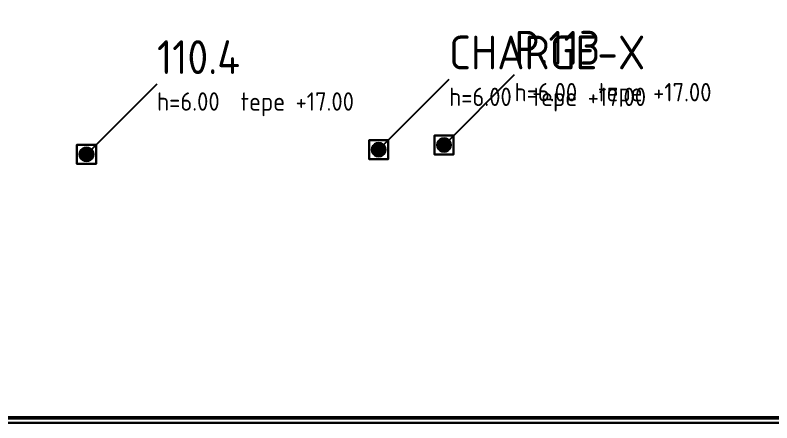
# Model space of a CAD drawing. Header units: metres. Extents: x 0 to 320, y 0 to 192.
# Drawn here: x 186.4 to 240.1, y 0 to 28.9 of the extents above; entities that cross this region are included whole.
import ezdxf

# ---------------------------------------------------------------- set-up
doc = ezdxf.new("R2010")
doc.units = ezdxf.units.M
for name, color, linetype in [('00-SINIR', 8, 'Continuous'), ('05-CEPHE', 253, 'Continuous'), ('10-CATI-DOSEME', 254, 'Continuous'), ('11-PARAPET', 9, 'Continuous'), ('20-BACA-110', 1, 'Continuous'), ('20-BACA-DIGER', 12, 'Continuous'), ('20-BACA-P', 92, 'Continuous'), ('30-BACA-KODU', 7, 'Continuous'), ('31-KILAVUZ-CIZGI', 8, 'Continuous')]:
    doc.layers.add(name, color=color, linetype=linetype)
doc.styles.add('ANNOT', font='isocp.shx')

# ---------------------------------------------------------------- blocks, each defined once
blk = doc.blocks.new('BACA_110_D800_H6000')
at = {"layer": '20-BACA-110'}
mesh = blk.add_polyface(dxfattribs=at)
corners = [(-0.68, -0.68), (0.68, -0.68), (0.68, 0.68), (-0.68, 0.68), (-0.68, -0.68, 0.4), (0.68, -0.68, 0.4), (0.68, 0.68, 0.4), (-0.68, 0.68, 0.4), (0.4, 0, 0.4), (0.38, 0.124, 0.4), (0.38, 0.124, 5.55), (0.4, 0, 5.55), (0.324, 0.235, 0.4), (0.324, 0.235, 5.55), (0.235, 0.324, 0.4), (0.235, 0.324, 5.55), (0.124, 0.38, 0.4), (0.124, 0.38, 5.55), (0, 0.4, 0.4), (0, 0.4, 5.55), (-0.124, 0.38, 0.4), (-0.124, 0.38, 5.55), (-0.235, 0.324, 0.4), (-0.235, 0.324, 5.55), (-0.324, 0.235, 0.4), (-0.324, 0.235, 5.55), (-0.38, 0.124, 0.4), (-0.38, 0.124, 5.55), (-0.4, 0, 0.4), (-0.4, 0, 5.55), (-0.38, -0.124, 0.4), (-0.38, -0.124, 5.55), (-0.324, -0.235, 0.4), (-0.324, -0.235, 5.55), (-0.235, -0.324, 0.4), (-0.235, -0.324, 5.55), (-0.124, -0.38, 0.4), (-0.124, -0.38, 5.55), (0, -0.4, 0.4), (0, -0.4, 5.55), (0.124, -0.38, 0.4), (0.124, -0.38, 5.55), (0.235, -0.324, 0.4), (0.235, -0.324, 5.55), (0.324, -0.235, 0.4), (0.324, -0.235, 5.55), (0.38, -0.124, 0.4), (0.38, -0.124, 5.55), (0.488, 0, 3.13), (0.464, 0.151, 3.13), (0.464, 0.151, 3.27), (0.488, 0, 3.27), (0.395, 0.287, 3.13), (0.395, 0.287, 3.27), (0.287, 0.395, 3.13), (0.287, 0.395, 3.27), (0.151, 0.464, 3.13), (0.151, 0.464, 3.27), (0, 0.488, 3.13), (0, 0.488, 3.27), (-0.151, 0.464, 3.13), (-0.151, 0.464, 3.27), (-0.287, 0.395, 3.13), (-0.287, 0.395, 3.27), (-0.395, 0.287, 3.13), (-0.395, 0.287, 3.27), (-0.464, 0.151, 3.13), (-0.464, 0.151, 3.27), (-0.488, 0, 3.13), (-0.488, 0, 3.27), (-0.464, -0.151, 3.13), (-0.464, -0.151, 3.27), (-0.395, -0.287, 3.13), (-0.395, -0.287, 3.27), (-0.287, -0.395, 3.13), (-0.287, -0.395, 3.27), (-0.151, -0.464, 3.13), (-0.151, -0.464, 3.27), (0, -0.488, 3.13), (0, -0.488, 3.27), (0.151, -0.464, 3.13), (0.151, -0.464, 3.27), (0.287, -0.395, 3.13), (0.287, -0.395, 3.27), (0.395, -0.287, 3.13), (0.395, -0.287, 3.27), (0.464, -0.151, 3.13), (0.464, -0.151, 3.27), (0.335, 0.109, 5.85), (0.352, 0, 5.85), (0.285, 0.207, 5.85), (0.207, 0.285, 5.85), (0.109, 0.335, 5.85), (0, 0.352, 5.85), (-0.109, 0.335, 5.85), (-0.207, 0.285, 5.85), (-0.285, 0.207, 5.85), (-0.335, 0.109, 5.85), (-0.352, 0, 5.85), (-0.335, -0.109, 5.85), (-0.285, -0.207, 5.85), (-0.207, -0.285, 5.85), (-0.109, -0.335, 5.85), (0, -0.352, 5.85), (0.109, -0.335, 5.85), (0.207, -0.285, 5.85), (0.285, -0.207, 5.85), (0.335, -0.109, 5.85), (0.38, 0, 5.85), (0.361, 0.117, 5.85), (0.361, 0.117, 6), (0.38, 0, 6), (0.307, 0.223, 5.85), (0.307, 0.223, 6), (0.223, 0.307, 5.85), (0.223, 0.307, 6), (0.117, 0.361, 5.85), (0.117, 0.361, 6), (0, 0.38, 5.85), (0, 0.38, 6), (-0.117, 0.361, 5.85), (-0.117, 0.361, 6), (-0.223, 0.307, 5.85), (-0.223, 0.307, 6), (-0.307, 0.223, 5.85), (-0.307, 0.223, 6), (-0.361, 0.117, 5.85), (-0.361, 0.117, 6), (-0.38, 0, 5.85), (-0.38, 0, 6), (-0.361, -0.117, 5.85), (-0.361, -0.117, 6), (-0.307, -0.223, 5.85), (-0.307, -0.223, 6), (-0.223, -0.307, 5.85), (-0.223, -0.307, 6), (-0.117, -0.361, 5.85), (-0.117, -0.361, 6), (0, -0.38, 5.85), (0, -0.38, 6), (0.117, -0.361, 5.85), (0.117, -0.361, 6), (0.223, -0.307, 5.85), (0.223, -0.307, 6), (0.307, -0.223, 5.85), (0.307, -0.223, 6), (0.361, -0.117, 5.85), (0.361, -0.117, 6)]
mesh.append_faces([[corners[k] for k in face] for face in [(0, 1, 2, 3), (4, 5, 6, 7), (0, 1, 5, 4), (1, 2, 6, 5), (2, 3, 7, 6), (3, 0, 4, 7), (8, 9, 10, 11), (9, 12, 13, 10), (12, 14, 15, 13), (14, 16, 17, 15), (16, 18, 19, 17), (18, 20, 21, 19), (20, 22, 23, 21), (22, 24, 25, 23), (24, 26, 27, 25), (26, 28, 29, 27), (28, 30, 31, 29), (30, 32, 33, 31), (32, 34, 35, 33), (34, 36, 37, 35), (36, 38, 39, 37), (38, 40, 41, 39), (40, 42, 43, 41), (42, 44, 45, 43), (44, 46, 47, 45), (46, 8, 11, 47), (8, 9, 12), (11, 10, 13), (8, 12, 14), (11, 13, 15), (8, 14, 16), (11, 15, 17), (8, 16, 18), (11, 17, 19), (8, 18, 20), (11, 19, 21), (8, 20, 22), (11, 21, 23), (8, 22, 24), (11, 23, 25), (8, 24, 26), (11, 25, 27), (8, 26, 28), (11, 27, 29), (8, 28, 30), (11, 29, 31), (8, 30, 32), (11, 31, 33), (8, 32, 34), (11, 33, 35), (8, 34, 36), (11, 35, 37), (8, 36, 38), (11, 37, 39), (8, 38, 40), (11, 39, 41), (8, 40, 42), (11, 41, 43), (8, 42, 44), (11, 43, 45), (8, 44, 46), (11, 45, 47), (48, 49, 50, 51), (49, 52, 53, 50), (52, 54, 55, 53), (54, 56, 57, 55), (56, 58, 59, 57), (58, 60, 61, 59), (60, 62, 63, 61), (62, 64, 65, 63), (64, 66, 67, 65), (66, 68, 69, 67), (68, 70, 71, 69), (70, 72, 73, 71), (72, 74, 75, 73), (74, 76, 77, 75), (76, 78, 79, 77), (78, 80, 81, 79), (80, 82, 83, 81), (82, 84, 85, 83), (84, 86, 87, 85), (86, 48, 51, 87), (11, 10, 88, 89), (10, 13, 90, 88), (13, 15, 91, 90), (15, 17, 92, 91), (17, 19, 93, 92), (19, 21, 94, 93), (21, 23, 95, 94), (23, 25, 96, 95), (25, 27, 97, 96), (27, 29, 98, 97), (29, 31, 99, 98), (31, 33, 100, 99), (33, 35, 101, 100), (35, 37, 102, 101), (37, 39, 103, 102), (39, 41, 104, 103), (41, 43, 105, 104), (43, 45, 106, 105), (45, 47, 107, 106), (47, 11, 89, 107), (108, 109, 110, 111), (109, 112, 113, 110), (112, 114, 115, 113), (114, 116, 117, 115), (116, 118, 119, 117), (118, 120, 121, 119), (120, 122, 123, 121), (122, 124, 125, 123), (124, 126, 127, 125), (126, 128, 129, 127), (128, 130, 131, 129), (130, 132, 133, 131), (132, 134, 135, 133), (134, 136, 137, 135), (136, 138, 139, 137), (138, 140, 141, 139), (140, 142, 143, 141), (142, 144, 145, 143), (144, 146, 147, 145), (146, 108, 111, 147), (108, 109, 112), (111, 110, 113), (108, 112, 114), (111, 113, 115), (108, 114, 116), (111, 115, 117), (108, 116, 118), (111, 117, 119), (108, 118, 120), (111, 119, 121), (108, 120, 122), (111, 121, 123), (108, 122, 124), (111, 123, 125), (108, 124, 126), (111, 125, 127), (108, 126, 128), (111, 127, 129), (108, 128, 130), (111, 129, 131), (108, 130, 132), (111, 131, 133), (108, 132, 134), (111, 133, 135), (108, 134, 136), (111, 135, 137), (108, 136, 138), (111, 137, 139), (108, 138, 140), (111, 139, 141), (108, 140, 142), (111, 141, 143), (108, 142, 144), (111, 143, 145), (108, 144, 146), (111, 145, 147)]])
blk = doc.blocks.new('BACA_P_D800_H6000')
at = {"layer": '20-BACA-P'}
mesh = blk.add_polyface(dxfattribs=at)
corners = [(-0.68, -0.68), (0.68, -0.68), (0.68, 0.68), (-0.68, 0.68), (-0.68, -0.68, 0.4), (0.68, -0.68, 0.4), (0.68, 0.68, 0.4), (-0.68, 0.68, 0.4), (0.4, 0, 0.4), (0.38, 0.124, 0.4), (0.38, 0.124, 5.55), (0.4, 0, 5.55), (0.324, 0.235, 0.4), (0.324, 0.235, 5.55), (0.235, 0.324, 0.4), (0.235, 0.324, 5.55), (0.124, 0.38, 0.4), (0.124, 0.38, 5.55), (0, 0.4, 0.4), (0, 0.4, 5.55), (-0.124, 0.38, 0.4), (-0.124, 0.38, 5.55), (-0.235, 0.324, 0.4), (-0.235, 0.324, 5.55), (-0.324, 0.235, 0.4), (-0.324, 0.235, 5.55), (-0.38, 0.124, 0.4), (-0.38, 0.124, 5.55), (-0.4, 0, 0.4), (-0.4, 0, 5.55), (-0.38, -0.124, 0.4), (-0.38, -0.124, 5.55), (-0.324, -0.235, 0.4), (-0.324, -0.235, 5.55), (-0.235, -0.324, 0.4), (-0.235, -0.324, 5.55), (-0.124, -0.38, 0.4), (-0.124, -0.38, 5.55), (0, -0.4, 0.4), (0, -0.4, 5.55), (0.124, -0.38, 0.4), (0.124, -0.38, 5.55), (0.235, -0.324, 0.4), (0.235, -0.324, 5.55), (0.324, -0.235, 0.4), (0.324, -0.235, 5.55), (0.38, -0.124, 0.4), (0.38, -0.124, 5.55), (0.488, 0, 3.13), (0.464, 0.151, 3.13), (0.464, 0.151, 3.27), (0.488, 0, 3.27), (0.395, 0.287, 3.13), (0.395, 0.287, 3.27), (0.287, 0.395, 3.13), (0.287, 0.395, 3.27), (0.151, 0.464, 3.13), (0.151, 0.464, 3.27), (0, 0.488, 3.13), (0, 0.488, 3.27), (-0.151, 0.464, 3.13), (-0.151, 0.464, 3.27), (-0.287, 0.395, 3.13), (-0.287, 0.395, 3.27), (-0.395, 0.287, 3.13), (-0.395, 0.287, 3.27), (-0.464, 0.151, 3.13), (-0.464, 0.151, 3.27), (-0.488, 0, 3.13), (-0.488, 0, 3.27), (-0.464, -0.151, 3.13), (-0.464, -0.151, 3.27), (-0.395, -0.287, 3.13), (-0.395, -0.287, 3.27), (-0.287, -0.395, 3.13), (-0.287, -0.395, 3.27), (-0.151, -0.464, 3.13), (-0.151, -0.464, 3.27), (0, -0.488, 3.13), (0, -0.488, 3.27), (0.151, -0.464, 3.13), (0.151, -0.464, 3.27), (0.287, -0.395, 3.13), (0.287, -0.395, 3.27), (0.395, -0.287, 3.13), (0.395, -0.287, 3.27), (0.464, -0.151, 3.13), (0.464, -0.151, 3.27), (0.335, 0.109, 5.85), (0.352, 0, 5.85), (0.285, 0.207, 5.85), (0.207, 0.285, 5.85), (0.109, 0.335, 5.85), (0, 0.352, 5.85), (-0.109, 0.335, 5.85), (-0.207, 0.285, 5.85), (-0.285, 0.207, 5.85), (-0.335, 0.109, 5.85), (-0.352, 0, 5.85), (-0.335, -0.109, 5.85), (-0.285, -0.207, 5.85), (-0.207, -0.285, 5.85), (-0.109, -0.335, 5.85), (0, -0.352, 5.85), (0.109, -0.335, 5.85), (0.207, -0.285, 5.85), (0.285, -0.207, 5.85), (0.335, -0.109, 5.85), (0.38, 0, 5.85), (0.361, 0.117, 5.85), (0.361, 0.117, 6), (0.38, 0, 6), (0.307, 0.223, 5.85), (0.307, 0.223, 6), (0.223, 0.307, 5.85), (0.223, 0.307, 6), (0.117, 0.361, 5.85), (0.117, 0.361, 6), (0, 0.38, 5.85), (0, 0.38, 6), (-0.117, 0.361, 5.85), (-0.117, 0.361, 6), (-0.223, 0.307, 5.85), (-0.223, 0.307, 6), (-0.307, 0.223, 5.85), (-0.307, 0.223, 6), (-0.361, 0.117, 5.85), (-0.361, 0.117, 6), (-0.38, 0, 5.85), (-0.38, 0, 6), (-0.361, -0.117, 5.85), (-0.361, -0.117, 6), (-0.307, -0.223, 5.85), (-0.307, -0.223, 6), (-0.223, -0.307, 5.85), (-0.223, -0.307, 6), (-0.117, -0.361, 5.85), (-0.117, -0.361, 6), (0, -0.38, 5.85), (0, -0.38, 6), (0.117, -0.361, 5.85), (0.117, -0.361, 6), (0.223, -0.307, 5.85), (0.223, -0.307, 6), (0.307, -0.223, 5.85), (0.307, -0.223, 6), (0.361, -0.117, 5.85), (0.361, -0.117, 6)]
mesh.append_faces([[corners[k] for k in face] for face in [(0, 1, 2, 3), (4, 5, 6, 7), (0, 1, 5, 4), (1, 2, 6, 5), (2, 3, 7, 6), (3, 0, 4, 7), (8, 9, 10, 11), (9, 12, 13, 10), (12, 14, 15, 13), (14, 16, 17, 15), (16, 18, 19, 17), (18, 20, 21, 19), (20, 22, 23, 21), (22, 24, 25, 23), (24, 26, 27, 25), (26, 28, 29, 27), (28, 30, 31, 29), (30, 32, 33, 31), (32, 34, 35, 33), (34, 36, 37, 35), (36, 38, 39, 37), (38, 40, 41, 39), (40, 42, 43, 41), (42, 44, 45, 43), (44, 46, 47, 45), (46, 8, 11, 47), (8, 9, 12), (11, 10, 13), (8, 12, 14), (11, 13, 15), (8, 14, 16), (11, 15, 17), (8, 16, 18), (11, 17, 19), (8, 18, 20), (11, 19, 21), (8, 20, 22), (11, 21, 23), (8, 22, 24), (11, 23, 25), (8, 24, 26), (11, 25, 27), (8, 26, 28), (11, 27, 29), (8, 28, 30), (11, 29, 31), (8, 30, 32), (11, 31, 33), (8, 32, 34), (11, 33, 35), (8, 34, 36), (11, 35, 37), (8, 36, 38), (11, 37, 39), (8, 38, 40), (11, 39, 41), (8, 40, 42), (11, 41, 43), (8, 42, 44), (11, 43, 45), (8, 44, 46), (11, 45, 47), (48, 49, 50, 51), (49, 52, 53, 50), (52, 54, 55, 53), (54, 56, 57, 55), (56, 58, 59, 57), (58, 60, 61, 59), (60, 62, 63, 61), (62, 64, 65, 63), (64, 66, 67, 65), (66, 68, 69, 67), (68, 70, 71, 69), (70, 72, 73, 71), (72, 74, 75, 73), (74, 76, 77, 75), (76, 78, 79, 77), (78, 80, 81, 79), (80, 82, 83, 81), (82, 84, 85, 83), (84, 86, 87, 85), (86, 48, 51, 87), (11, 10, 88, 89), (10, 13, 90, 88), (13, 15, 91, 90), (15, 17, 92, 91), (17, 19, 93, 92), (19, 21, 94, 93), (21, 23, 95, 94), (23, 25, 96, 95), (25, 27, 97, 96), (27, 29, 98, 97), (29, 31, 99, 98), (31, 33, 100, 99), (33, 35, 101, 100), (35, 37, 102, 101), (37, 39, 103, 102), (39, 41, 104, 103), (41, 43, 105, 104), (43, 45, 106, 105), (45, 47, 107, 106), (47, 11, 89, 107), (108, 109, 110, 111), (109, 112, 113, 110), (112, 114, 115, 113), (114, 116, 117, 115), (116, 118, 119, 117), (118, 120, 121, 119), (120, 122, 123, 121), (122, 124, 125, 123), (124, 126, 127, 125), (126, 128, 129, 127), (128, 130, 131, 129), (130, 132, 133, 131), (132, 134, 135, 133), (134, 136, 137, 135), (136, 138, 139, 137), (138, 140, 141, 139), (140, 142, 143, 141), (142, 144, 145, 143), (144, 146, 147, 145), (146, 108, 111, 147), (108, 109, 112), (111, 110, 113), (108, 112, 114), (111, 113, 115), (108, 114, 116), (111, 115, 117), (108, 116, 118), (111, 117, 119), (108, 118, 120), (111, 119, 121), (108, 120, 122), (111, 121, 123), (108, 122, 124), (111, 123, 125), (108, 124, 126), (111, 125, 127), (108, 126, 128), (111, 127, 129), (108, 128, 130), (111, 129, 131), (108, 130, 132), (111, 131, 133), (108, 132, 134), (111, 133, 135), (108, 134, 136), (111, 135, 137), (108, 136, 138), (111, 137, 139), (108, 138, 140), (111, 139, 141), (108, 140, 142), (111, 141, 143), (108, 142, 144), (111, 143, 145), (108, 144, 146), (111, 145, 147)]])
blk = doc.blocks.new('BACA_DIGER_D800_H6000')
at = {"layer": '20-BACA-DIGER'}
mesh = blk.add_polyface(dxfattribs=at)
corners = [(-0.68, -0.68), (0.68, -0.68), (0.68, 0.68), (-0.68, 0.68), (-0.68, -0.68, 0.4), (0.68, -0.68, 0.4), (0.68, 0.68, 0.4), (-0.68, 0.68, 0.4), (0.4, 0, 0.4), (0.38, 0.124, 0.4), (0.38, 0.124, 5.55), (0.4, 0, 5.55), (0.324, 0.235, 0.4), (0.324, 0.235, 5.55), (0.235, 0.324, 0.4), (0.235, 0.324, 5.55), (0.124, 0.38, 0.4), (0.124, 0.38, 5.55), (0, 0.4, 0.4), (0, 0.4, 5.55), (-0.124, 0.38, 0.4), (-0.124, 0.38, 5.55), (-0.235, 0.324, 0.4), (-0.235, 0.324, 5.55), (-0.324, 0.235, 0.4), (-0.324, 0.235, 5.55), (-0.38, 0.124, 0.4), (-0.38, 0.124, 5.55), (-0.4, 0, 0.4), (-0.4, 0, 5.55), (-0.38, -0.124, 0.4), (-0.38, -0.124, 5.55), (-0.324, -0.235, 0.4), (-0.324, -0.235, 5.55), (-0.235, -0.324, 0.4), (-0.235, -0.324, 5.55), (-0.124, -0.38, 0.4), (-0.124, -0.38, 5.55), (0, -0.4, 0.4), (0, -0.4, 5.55), (0.124, -0.38, 0.4), (0.124, -0.38, 5.55), (0.235, -0.324, 0.4), (0.235, -0.324, 5.55), (0.324, -0.235, 0.4), (0.324, -0.235, 5.55), (0.38, -0.124, 0.4), (0.38, -0.124, 5.55), (0.488, 0, 3.13), (0.464, 0.151, 3.13), (0.464, 0.151, 3.27), (0.488, 0, 3.27), (0.395, 0.287, 3.13), (0.395, 0.287, 3.27), (0.287, 0.395, 3.13), (0.287, 0.395, 3.27), (0.151, 0.464, 3.13), (0.151, 0.464, 3.27), (0, 0.488, 3.13), (0, 0.488, 3.27), (-0.151, 0.464, 3.13), (-0.151, 0.464, 3.27), (-0.287, 0.395, 3.13), (-0.287, 0.395, 3.27), (-0.395, 0.287, 3.13), (-0.395, 0.287, 3.27), (-0.464, 0.151, 3.13), (-0.464, 0.151, 3.27), (-0.488, 0, 3.13), (-0.488, 0, 3.27), (-0.464, -0.151, 3.13), (-0.464, -0.151, 3.27), (-0.395, -0.287, 3.13), (-0.395, -0.287, 3.27), (-0.287, -0.395, 3.13), (-0.287, -0.395, 3.27), (-0.151, -0.464, 3.13), (-0.151, -0.464, 3.27), (0, -0.488, 3.13), (0, -0.488, 3.27), (0.151, -0.464, 3.13), (0.151, -0.464, 3.27), (0.287, -0.395, 3.13), (0.287, -0.395, 3.27), (0.395, -0.287, 3.13), (0.395, -0.287, 3.27), (0.464, -0.151, 3.13), (0.464, -0.151, 3.27), (0.335, 0.109, 5.85), (0.352, 0, 5.85), (0.285, 0.207, 5.85), (0.207, 0.285, 5.85), (0.109, 0.335, 5.85), (0, 0.352, 5.85), (-0.109, 0.335, 5.85), (-0.207, 0.285, 5.85), (-0.285, 0.207, 5.85), (-0.335, 0.109, 5.85), (-0.352, 0, 5.85), (-0.335, -0.109, 5.85), (-0.285, -0.207, 5.85), (-0.207, -0.285, 5.85), (-0.109, -0.335, 5.85), (0, -0.352, 5.85), (0.109, -0.335, 5.85), (0.207, -0.285, 5.85), (0.285, -0.207, 5.85), (0.335, -0.109, 5.85), (0.38, 0, 5.85), (0.361, 0.117, 5.85), (0.361, 0.117, 6), (0.38, 0, 6), (0.307, 0.223, 5.85), (0.307, 0.223, 6), (0.223, 0.307, 5.85), (0.223, 0.307, 6), (0.117, 0.361, 5.85), (0.117, 0.361, 6), (0, 0.38, 5.85), (0, 0.38, 6), (-0.117, 0.361, 5.85), (-0.117, 0.361, 6), (-0.223, 0.307, 5.85), (-0.223, 0.307, 6), (-0.307, 0.223, 5.85), (-0.307, 0.223, 6), (-0.361, 0.117, 5.85), (-0.361, 0.117, 6), (-0.38, 0, 5.85), (-0.38, 0, 6), (-0.361, -0.117, 5.85), (-0.361, -0.117, 6), (-0.307, -0.223, 5.85), (-0.307, -0.223, 6), (-0.223, -0.307, 5.85), (-0.223, -0.307, 6), (-0.117, -0.361, 5.85), (-0.117, -0.361, 6), (0, -0.38, 5.85), (0, -0.38, 6), (0.117, -0.361, 5.85), (0.117, -0.361, 6), (0.223, -0.307, 5.85), (0.223, -0.307, 6), (0.307, -0.223, 5.85), (0.307, -0.223, 6), (0.361, -0.117, 5.85), (0.361, -0.117, 6)]
mesh.append_faces([[corners[k] for k in face] for face in [(0, 1, 2, 3), (4, 5, 6, 7), (0, 1, 5, 4), (1, 2, 6, 5), (2, 3, 7, 6), (3, 0, 4, 7), (8, 9, 10, 11), (9, 12, 13, 10), (12, 14, 15, 13), (14, 16, 17, 15), (16, 18, 19, 17), (18, 20, 21, 19), (20, 22, 23, 21), (22, 24, 25, 23), (24, 26, 27, 25), (26, 28, 29, 27), (28, 30, 31, 29), (30, 32, 33, 31), (32, 34, 35, 33), (34, 36, 37, 35), (36, 38, 39, 37), (38, 40, 41, 39), (40, 42, 43, 41), (42, 44, 45, 43), (44, 46, 47, 45), (46, 8, 11, 47), (8, 9, 12), (11, 10, 13), (8, 12, 14), (11, 13, 15), (8, 14, 16), (11, 15, 17), (8, 16, 18), (11, 17, 19), (8, 18, 20), (11, 19, 21), (8, 20, 22), (11, 21, 23), (8, 22, 24), (11, 23, 25), (8, 24, 26), (11, 25, 27), (8, 26, 28), (11, 27, 29), (8, 28, 30), (11, 29, 31), (8, 30, 32), (11, 31, 33), (8, 32, 34), (11, 33, 35), (8, 34, 36), (11, 35, 37), (8, 36, 38), (11, 37, 39), (8, 38, 40), (11, 39, 41), (8, 40, 42), (11, 41, 43), (8, 42, 44), (11, 43, 45), (8, 44, 46), (11, 45, 47), (48, 49, 50, 51), (49, 52, 53, 50), (52, 54, 55, 53), (54, 56, 57, 55), (56, 58, 59, 57), (58, 60, 61, 59), (60, 62, 63, 61), (62, 64, 65, 63), (64, 66, 67, 65), (66, 68, 69, 67), (68, 70, 71, 69), (70, 72, 73, 71), (72, 74, 75, 73), (74, 76, 77, 75), (76, 78, 79, 77), (78, 80, 81, 79), (80, 82, 83, 81), (82, 84, 85, 83), (84, 86, 87, 85), (86, 48, 51, 87), (11, 10, 88, 89), (10, 13, 90, 88), (13, 15, 91, 90), (15, 17, 92, 91), (17, 19, 93, 92), (19, 21, 94, 93), (21, 23, 95, 94), (23, 25, 96, 95), (25, 27, 97, 96), (27, 29, 98, 97), (29, 31, 99, 98), (31, 33, 100, 99), (33, 35, 101, 100), (35, 37, 102, 101), (37, 39, 103, 102), (39, 41, 104, 103), (41, 43, 105, 104), (43, 45, 106, 105), (45, 47, 107, 106), (47, 11, 89, 107), (108, 109, 110, 111), (109, 112, 113, 110), (112, 114, 115, 113), (114, 116, 117, 115), (116, 118, 119, 117), (118, 120, 121, 119), (120, 122, 123, 121), (122, 124, 125, 123), (124, 126, 127, 125), (126, 128, 129, 127), (128, 130, 131, 129), (130, 132, 133, 131), (132, 134, 135, 133), (134, 136, 137, 135), (136, 138, 139, 137), (138, 140, 141, 139), (140, 142, 143, 141), (142, 144, 145, 143), (144, 146, 147, 145), (146, 108, 111, 147), (108, 109, 112), (111, 110, 113), (108, 112, 114), (111, 113, 115), (108, 114, 116), (111, 115, 117), (108, 116, 118), (111, 117, 119), (108, 118, 120), (111, 119, 121), (108, 120, 122), (111, 121, 123), (108, 122, 124), (111, 123, 125), (108, 124, 126), (111, 125, 127), (108, 126, 128), (111, 127, 129), (108, 128, 130), (111, 129, 131), (108, 130, 132), (111, 131, 133), (108, 132, 134), (111, 133, 135), (108, 134, 136), (111, 135, 137), (108, 136, 138), (111, 137, 139), (108, 138, 140), (111, 139, 141), (108, 140, 142), (111, 141, 143), (108, 142, 144), (111, 143, 145), (108, 144, 146), (111, 145, 147)]])

msp = doc.modelspace()

# ---------------------------------------------------------------- linework, layer by layer
at = {"layer": '00-SINIR'}
msp.add_lwpolyline([(0, 0), (300.007, 0), (300.007, 48.068), (0, 48.068)], close=True, dxfattribs=at)
at = {"layer": '31-KILAVUZ-CIZGI'}
for points in [[(216.801, 19.724, 17), (216.801, 19.724, 19.5), (221.801, 24.724, 19.5)], [(212.16, 19.393, 17), (212.16, 19.393, 19.5), (217.16, 24.393, 19.5)], [(191.441, 19.061, 17), (191.441, 19.061, 19.5), (196.441, 24.061, 19.5)]]:
    msp.add_polyline3d(points, dxfattribs=at)

# ---------------------------------------------------------------- block references
at = {"layer": '20-BACA-110'}
msp.add_blockref('BACA_110_D800_H6000', (191.441, 19.061, 11), dxfattribs=at)
at = {"layer": '20-BACA-DIGER'}
msp.add_blockref('BACA_DIGER_D800_H6000', (212.16, 19.393, 11), dxfattribs=at)
at = {"layer": '20-BACA-P'}
msp.add_blockref('BACA_P_D800_H6000', (216.801, 19.724, 11), dxfattribs=at)

# ---------------------------------------------------------------- texts
at = {"layer": '30-BACA-KODU', "color": 12, "style": 'ANNOT'}
msp.add_text('CHARGE-X', height=2.4, dxfattribs=at).set_placement((217.16, 25.093, 19.5))
at = {"layer": '30-BACA-KODU', "color": 92, "style": 'ANNOT'}
msp.add_text('P.113', height=2.4, dxfattribs=at).set_placement((221.801, 25.424, 19.5))
at = {"layer": '30-BACA-KODU', "color": 1, "style": 'ANNOT'}
msp.add_text('110.4', height=2.4, dxfattribs=at).set_placement((196.441, 24.761, 19.5))
at = {"layer": '30-BACA-KODU', "color": 8, "style": 'ANNOT'}
for p in [(217.16, 22.493, 19.5), (221.801, 22.824, 19.5), (196.441, 22.161, 19.5)]:
    msp.add_text('h=6.00  tepe +17.00', height=1.3, dxfattribs=at).set_placement(p)

# ---------------------------------------------------------------- meshes
at = {"layer": '05-CEPHE'}
mesh = msp.add_polyface(dxfattribs=at)
corners = [(0, 0), (300.007, 0), (300.007, 0.4), (0, 0.4), (0, 0, 10.6), (300.007, 0, 10.6), (300.007, 0.4, 10.6), (0, 0.4, 10.6), (0, 47.668), (300.007, 47.668), (300.007, 48.068), (0, 48.068), (0, 47.668, 10.6), (300.007, 47.668, 10.6), (300.007, 48.068, 10.6), (0, 48.068, 10.6), (0.4, 0.4), (0.4, 47.668), (0.4, 0.4, 10.6), (0.4, 47.668, 10.6), (299.608, 0.4), (299.608, 47.668), (299.608, 0.4, 10.6), (299.608, 47.668, 10.6)]
mesh.append_faces([[corners[k] for k in face] for face in [(0, 1, 2, 3), (4, 5, 6, 7), (0, 1, 5, 4), (1, 2, 6, 5), (2, 3, 7, 6), (3, 0, 4, 7), (8, 9, 10, 11), (12, 13, 14, 15), (8, 9, 13, 12), (9, 10, 14, 13), (10, 11, 15, 14), (11, 8, 12, 15), (3, 16, 17, 8), (7, 18, 19, 12), (3, 16, 18, 7), (16, 17, 19, 18), (17, 8, 12, 19), (8, 3, 7, 12), (20, 2, 9, 21), (22, 6, 13, 23), (20, 2, 6, 22), (2, 9, 13, 6), (9, 21, 23, 13), (21, 20, 22, 23)]])
at = {"layer": '10-CATI-DOSEME'}
mesh = msp.add_polyface(dxfattribs=at)
corners = [(0, 0, 10.6), (300.007, 0, 10.6), (300.007, 48.068, 10.6), (0, 48.068, 10.6), (0, 0, 11), (300.007, 0, 11), (300.007, 48.068, 11), (0, 48.068, 11)]
mesh.append_faces([[corners[k] for k in face] for face in [(0, 1, 2, 3), (4, 5, 6, 7), (0, 1, 5, 4), (1, 2, 6, 5), (2, 3, 7, 6), (3, 0, 4, 7)]])
at = {"layer": '11-PARAPET'}
mesh = msp.add_polyface(dxfattribs=at)
corners = [(0, 0, 11), (300.007, 0, 11), (300.007, 0.3, 11), (0, 0.3, 11), (0, 0, 12), (300.007, 0, 12), (300.007, 0.3, 12), (0, 0.3, 12), (0, 47.768, 11), (300.007, 47.768, 11), (300.007, 48.068, 11), (0, 48.068, 11), (0, 47.768, 12), (300.007, 47.768, 12), (300.007, 48.068, 12), (0, 48.068, 12), (0.3, 0.3, 11), (0.3, 47.768, 11), (0.3, 0.3, 12), (0.3, 47.768, 12), (299.707, 0.3, 11), (299.707, 47.768, 11), (299.707, 0.3, 12), (299.707, 47.768, 12)]
mesh.append_faces([[corners[k] for k in face] for face in [(0, 1, 2, 3), (4, 5, 6, 7), (0, 1, 5, 4), (1, 2, 6, 5), (2, 3, 7, 6), (3, 0, 4, 7), (8, 9, 10, 11), (12, 13, 14, 15), (8, 9, 13, 12), (9, 10, 14, 13), (10, 11, 15, 14), (11, 8, 12, 15), (3, 16, 17, 8), (7, 18, 19, 12), (3, 16, 18, 7), (16, 17, 19, 18), (17, 8, 12, 19), (8, 3, 7, 12), (20, 2, 9, 21), (22, 6, 13, 23), (20, 2, 6, 22), (2, 9, 13, 6), (9, 21, 23, 13), (21, 20, 22, 23)]])

doc.saveas('drawing.dxf')
